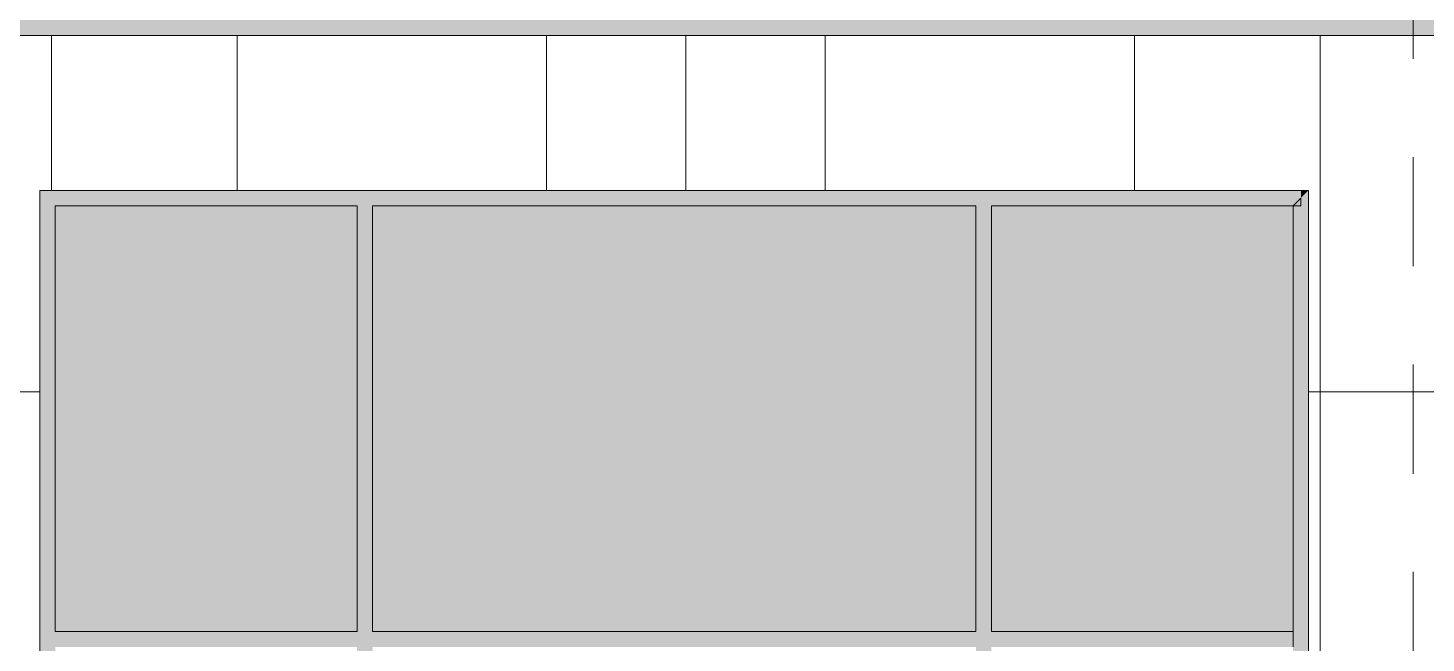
# Model space of a CAD drawing. Header units: millimetres. Extents: x 1499747 to 4341325, y -28481 to 441852.
# Drawn here: x 4137387 to 4141905, y 366616 to 368603 of the extents above; entities that cross this region are included whole.
import ezdxf

# ---------------------------------------------------------------- set-up
doc = ezdxf.new("R2010")
doc.units = ezdxf.units.MM
doc.header["$MEASUREMENT"] = 0
doc.layers.add('Чертеж и Рисунок', color=7, linetype='Continuous')

msp = doc.modelspace()

# ---------------------------------------------------------------- hatches: boundary and pattern name
at = {"layer": 'Чертеж и Рисунок', "linetype": 'Continuous', "lineweight": 0, "true_color": 0xffffff}
msp.add_hatch(color=7, dxfattribs=at).paths.add_polyline_path([(4146782.8, 369078.4), (4118512.7, 369078.4), (4118512.7, 368578.4), (4146782.8, 368578.4)])
at = {"layer": 'Чертеж и Рисунок', "linetype": 'Continuous', "lineweight": 0, "true_color": 0x4b4e54}
for points in [[(4138220.3, 368078.4), (4137425.2, 368078.4), (4137475.2, 368028.4), (4138220.3, 368028.4)], [(4137425.2, 366628.4), (4137475.2, 366653.4), (4137475.2, 368028.4), (4137425.2, 368078.4)], [(4138220.3, 368078.4), (4138220.3, 368028.4), (4138450.3, 368028.4), (4138475.3, 368078.4)], [(4138475.3, 368078.4), (4138450.3, 368028.4), (4138450.3, 366653.4), (4138475.3, 366628.4), (4138500.3, 366653.4), (4138500.3, 368028.4)], [(4139040.3, 368078.4), (4138475.3, 368078.4), (4138500.3, 368028.4), (4139040.3, 368028.4)], [(4139040.3, 368028.4), (4139860.3, 368028.4), (4139860.3, 368078.4), (4139040.3, 368078.4)], [(4139860.3, 368028.4), (4140450.3, 368028.4), (4140475.3, 368078.4), (4139860.3, 368078.4)], [(4140475.3, 368078.4), (4140450.3, 368028.4), (4140450.3, 366653.4), (4140475.3, 366628.4), (4140500.3, 366653.4), (4140500.3, 368028.4)], [(4140680.3, 368078.4), (4140475.3, 368078.4), (4140500.3, 368028.4), (4140680.3, 368028.4)], [(4141500.3, 368078.4), (4140680.3, 368078.4), (4140680.3, 368028.4), (4141500.3, 368028.4)], [(4141475.3, 366628.4), (4141525.3, 366628.4), (4141525.3, 368078.4), (4141500.3, 368053.4), (4141500.3, 368028.4), (4141475.3, 368028.4)], [(4141525.3, 368078.4), (4141500.3, 368078.4), (4141500.3, 368053.4)], [(4138220.3, 366603.4), (4138220.3, 366653.4), (4137475.2, 366653.4), (4137425.2, 366628.4), (4137475.2, 366603.4)], [(4138450.3, 366653.4), (4138220.3, 366653.4), (4138220.3, 366603.4), (4138450.3, 366603.4), (4138475.3, 366628.4)], [(4139040.3, 366603.4), (4139040.3, 366653.4), (4138500.3, 366653.4), (4138475.3, 366628.4), (4138500.3, 366603.4)], [(4139040.3, 366603.4), (4139860.3, 366603.4), (4139860.3, 366653.4), (4139040.3, 366653.4)], [(4139860.3, 366603.4), (4140450.3, 366603.4), (4140475.3, 366628.4), (4140450.3, 366653.4), (4139860.3, 366653.4)], [(4140680.3, 366603.4), (4140680.3, 366653.4), (4140500.3, 366653.4), (4140475.3, 366628.4), (4140500.3, 366603.4)], [(4140680.3, 366603.4), (4141475.3, 366603.4), (4141475.3, 366653.4), (4140680.3, 366653.4)], [(4137475.2, 366603.4), (4137425.2, 366628.4), (4137425.2, 366093.4), (4137475.2, 366093.4)], [(4138450.3, 366093.4), (4138500.3, 366093.4), (4138500.3, 366603.4), (4138475.3, 366628.4), (4138450.3, 366603.4)], [(4140450.3, 366603.4), (4140450.3, 366093.4), (4140500.3, 366093.4), (4140500.3, 366603.4), (4140475.3, 366628.4)], [(4141525.3, 366628.4), (4141475.3, 366628.4), (4141475.3, 366093.4), (4141525.3, 366093.4)]]:
    msp.add_hatch(color=251, dxfattribs=at).paths.add_polyline_path(points)
at = {"layer": 'Чертеж и Рисунок', "linetype": 'Continuous', "lineweight": 0, "true_color": 0x84adf9}
for points in [[(4137475.2, 368028.4), (4137475.2, 366653.4), (4138450.3, 366653.4), (4138450.3, 368028.4)], [(4140450.3, 368028.4), (4138500.3, 368028.4), (4138500.3, 366653.4), (4140450.3, 366653.4)], [(4140500.3, 366653.4), (4141475.3, 366653.4), (4141475.3, 368028.4), (4140500.3, 368028.4)]]:
    msp.add_hatch(color=161, dxfattribs=at).paths.add_polyline_path(points)

# ---------------------------------------------------------------- linework, layer by layer
at = {"layer": 'Чертеж и Рисунок', "color": 8, "linetype": 'Continuous', "lineweight": 15}
for points in [[(4141862.8, 368856.2), (4141862.8, 368503.4)], [(4141862.8, 368185.9), (4141862.8, 367833.2)], [(4141862.8, 367515.7), (4141862.8, 367162.9)], [(4141862.8, 366845.4), (4141862.8, 366492.6)]]:
    msp.add_lwpolyline(points, dxfattribs=at)
at = {"layer": 'Чертеж и Рисунок', "color": 255, "linetype": 'Continuous', "lineweight": 0}
msp.add_lwpolyline([(4118512.7, 368578.4), (4146782.8, 368578.4)], dxfattribs=at)
at = {"layer": 'Чертеж и Рисунок', "color": 253, "linetype": 'Continuous', "lineweight": 5, "true_color": 0xaaaaaa}
for points in [[(4137462.7, 368578.4), (4137462.7, 368078.4)], [(4138062.8, 368578.4), (4138062.8, 368078.4)], [(4139062.8, 368578.4), (4139062.8, 368078.4)], [(4139512.6, 368578.4), (4139512.6, 368078.4)], [(4139962.5, 368578.4), (4139962.5, 368078.4)], [(4140962.5, 368578.4), (4140962.5, 368078.4)], [(4141562.5, 368578.4), (4141562.5, 363828.4)], [(4136187.7, 367428), (4137425.2, 367428)], [(4141525.3, 367428), (4142762.8, 367428)]]:
    msp.add_lwpolyline(points, dxfattribs=at)
at = {"layer": 'Чертеж и Рисунок', "color": 7, "linetype": 'Continuous', "lineweight": 5}
for points in [[(4137425.2, 363828.4), (4137425.2, 368078.4)], [(4137425.2, 368078.4), (4141525.3, 368078.4)], [(4141475.3, 368028.4), (4141500.3, 368053.4)], [(4141500.3, 368028.4), (4141500.3, 368053.4)], [(4141525.3, 368078.4), (4141525.3, 363828.4)], [(4138220.3, 368028.4), (4137475.2, 368028.4)], [(4137475.2, 366653.4), (4137475.2, 368028.4)], [(4138450.3, 368028.4), (4138220.3, 368028.4)], [(4138450.3, 368028.4), (4138450.3, 366653.4)], [(4138500.3, 368028.4), (4138500.3, 366653.4)], [(4139040.3, 368028.4), (4138500.3, 368028.4)], [(4139860.3, 368028.4), (4139040.3, 368028.4)], [(4140450.3, 368028.4), (4139860.3, 368028.4)], [(4140450.3, 368028.4), (4140450.3, 366653.4)], [(4140500.3, 368028.4), (4140500.3, 366653.4)], [(4140680.3, 368028.4), (4140500.3, 368028.4)], [(4141475.3, 368028.4), (4140680.3, 368028.4)], [(4141500.3, 368028.4), (4141475.3, 368028.4)], [(4141475.3, 368028.4), (4141475.3, 366653.4)], [(4138220.3, 366653.4), (4137475.2, 366653.4)], [(4138450.3, 366653.4), (4138220.3, 366653.4)], [(4139040.3, 366653.4), (4138500.3, 366653.4)], [(4139860.3, 366653.4), (4139040.3, 366653.4)], [(4140450.3, 366653.4), (4139860.3, 366653.4)], [(4140680.3, 366653.4), (4140500.3, 366653.4)], [(4141475.3, 366653.4), (4140680.3, 366653.4)], [(4141475.3, 366653.4), (4141475.3, 366628.4)], [(4141475.3, 366628.4), (4141475.3, 366603.4)]]:
    msp.add_lwpolyline(points, dxfattribs=at)

doc.saveas('drawing.dxf')
